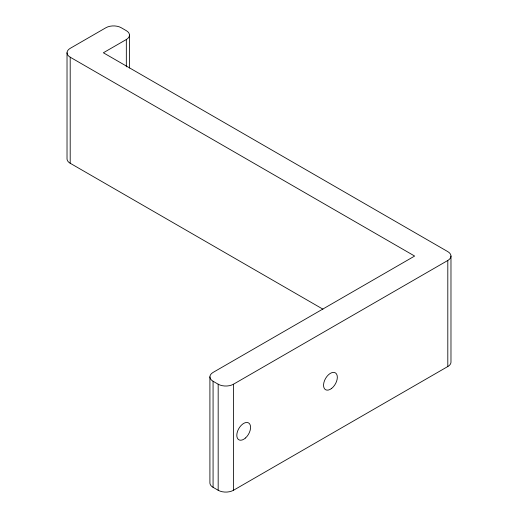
<?xml version="1.0" encoding="UTF-8"?>
<svg xmlns="http://www.w3.org/2000/svg" width="518" height="518" viewBox="0 0 518 518"><rect width="100%" height="100%" fill="white"/><g stroke="black" fill="none" stroke-linecap="round" stroke-linejoin="round"><path stroke-width="0.78" d="M322.928 309.168L70.195 163.254L70.195 57.194A10.826 6.248 0 0 1 70.195 48.355L105.912 27.732A10.826 6.248 0 0 1 121.225 27.732L126.327 30.679A10.826 6.248 0 0 1 126.327 39.517L103.36 52.771L447.805 251.631A10.826 6.248 0 0 1 447.805 260.47L447.805 366.53L233.488 490.268A10.826 6.248 0 0 1 218.175 490.268L213.073 487.321A10.826 6.248 0 0 1 209.907 482.905L209.907 376.845M70.195 57.194L414.64 256.054L213.073 372.423A10.826 6.248 0 0 0 213.073 381.261L218.175 384.207A10.826 6.248 0 0 0 233.488 384.207L447.805 260.47M450.977 256.054L450.977 362.114A10.826 6.248 0 0 1 447.805 366.53M233.488 384.207L233.488 490.268M218.175 384.207L218.175 490.268M213.073 381.261L213.073 487.321M129.494 35.094L129.494 68.039M126.327 39.517L126.327 66.835M67.023 52.771L67.023 158.832A10.826 6.248 0 0 0 70.195 163.254M331.662 388.39A9.745 5.627 -60 0 0 335.703 373.089A9.745 5.627 -60 0 0 323.957 382.31A9.745 5.627 -60 0 0 331.662 388.39M245.474 438.001A9.745 5.627 -60 0 0 248.562 422.908A9.745 5.627 -60 0 0 237.037 433.132A9.745 5.627 -60 0 0 245.474 438.001"/></g></svg>
